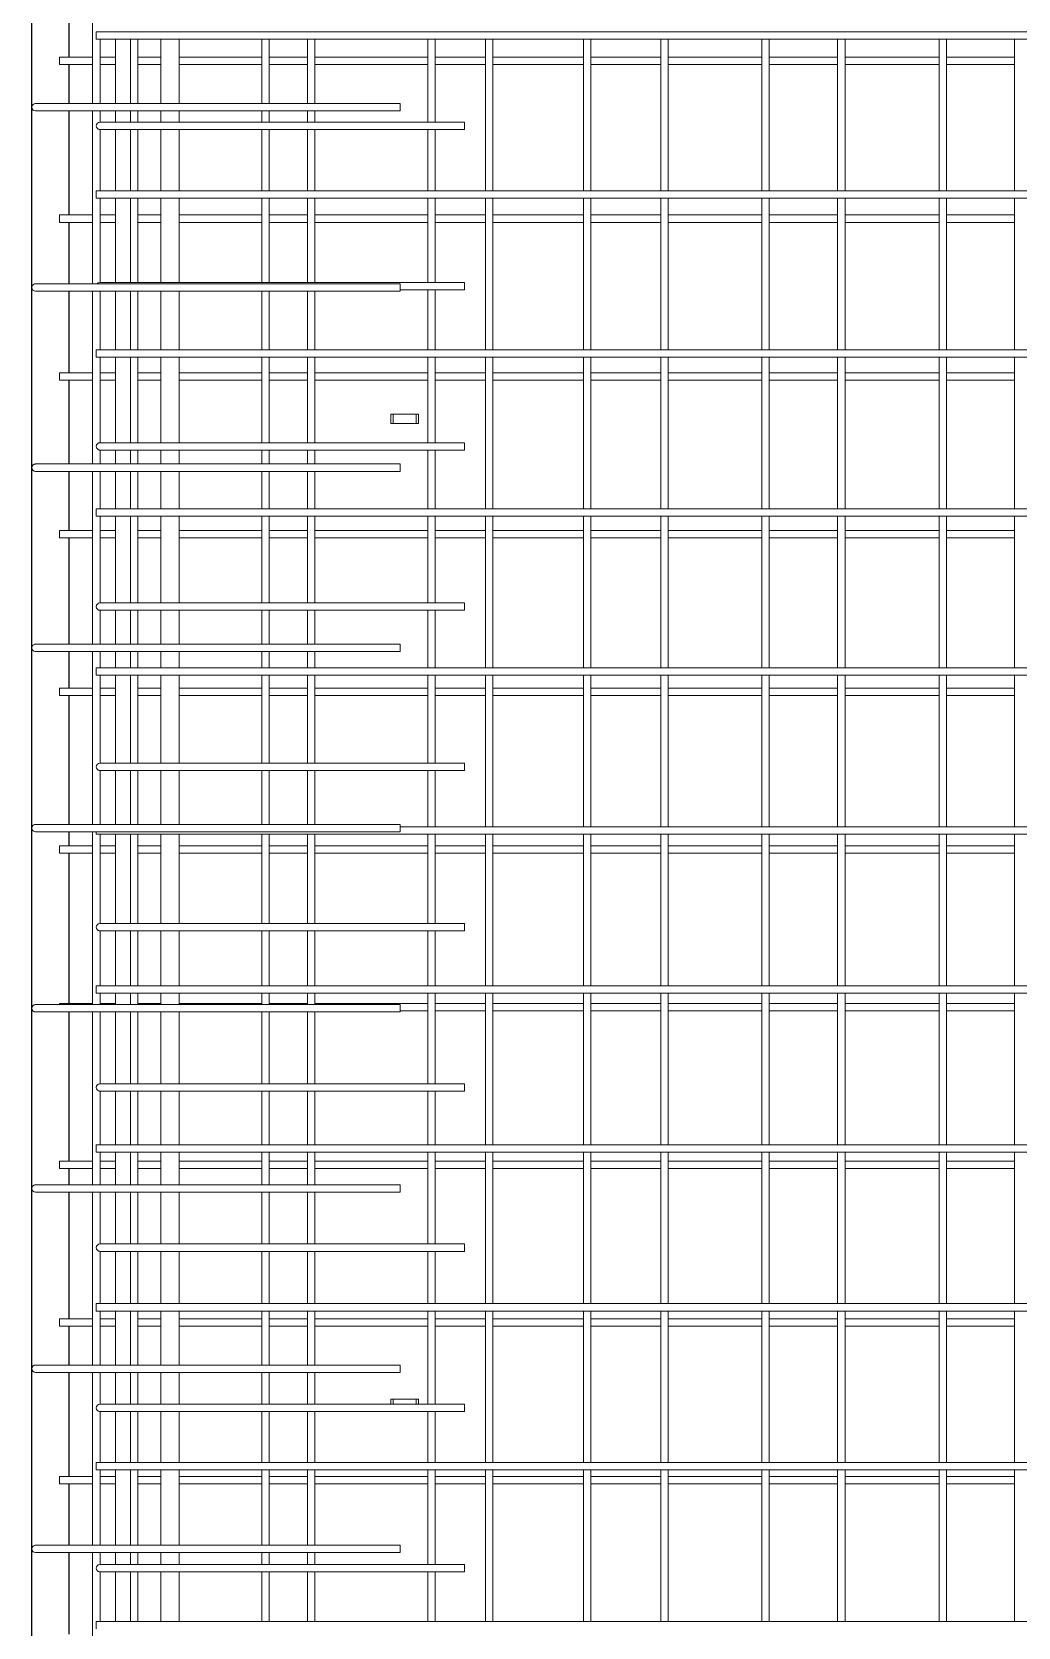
# Model space of a CAD drawing. Header units: millimetres. Extents: x 12983 to 23528, y -2876 to 5855.
# Drawn here: x 16135 to 17206, y 382 to 2115 of the extents above; entities that cross this region are included whole.
import ezdxf

# ---------------------------------------------------------------- set-up
doc = ezdxf.new("R2010")
doc.units = ezdxf.units.MM
for name, color, linetype, lineweight in [('A-GENM', 13, 'Continuous', 18), ('A-WALL', 113, 'Continuous', 25), ('S-RBAR', 171, 'Continuous', 18)]:
    doc.layers.add(name, color=color, linetype=linetype, lineweight=lineweight)

# ---------------------------------------------------------------- blocks, each defined once
blk = doc.blocks.new('RR spread anchor face based - RR-SA-2_5-200-V2-Elevation Front 1')
at = {"layer": 'A-GENM'}
for p, q in [((16524.6, 630), (16527.1, 630)), ((16524.6, 624.4), (16524.6, 630)), ((16527.1, 630), (16552.1, 630)), ((16527.1, 630), (16527.1, 624.4)), ((16552.1, 630), (16554.6, 630)), ((16552.1, 630), (16552.1, 624.4)), ((16554.6, 630), (16554.6, 624.4))]:
    blk.add_line(p, q, dxfattribs=at)
blk = doc.blocks.new('RR spread anchor face based - RR-SA-2_5-200-V3-Elevation Front 1')
at = {"layer": 'A-GENM'}
for p, q in [((16524.6, 1700), (16527.1, 1700)), ((16524.6, 1690), (16524.6, 1700)), ((16527.1, 1700), (16552.1, 1700)), ((16527.1, 1700), (16527.1, 1690)), ((16552.1, 1700), (16554.6, 1700)), ((16552.1, 1700), (16552.1, 1690)), ((16554.6, 1700), (16554.6, 1690)), ((16527.1, 1690), (16524.6, 1690)), ((16552.1, 1690), (16527.1, 1690)), ((16554.6, 1690), (16552.1, 1690))]:
    blk.add_line(p, q, dxfattribs=at)

msp = doc.modelspace()

# ---------------------------------------------------------------- linework, layer by layer
at = {"layer": 'A-WALL'}
for p, q in [((16134.63777, -1395), (16134.63777, 3060)), ((16174.63777, 2225.4), (16174.63777, 2088.13224)), ((16174.63777, 2079.89655), (16174.63777, 2037.6)), ((16174.63777, 2029.6), (16174.63777, 1916.55172)), ((16174.63777, 1908.55172), (16174.63777, 1841.8)), ((16174.63777, 1833.8), (16174.63777, 1745.2069)), ((16174.63777, 1737.2069), (16174.63777, 1646)), ((16174.63777, 1638), (16174.63777, 1573.86207)), ((16174.63777, 1565.86207), (16174.63777, 1450.2)), ((16174.63777, 1442.2), (16174.63777, 1402.51724)), ((16174.63777, 1394.51724), (16174.63777, 1254.4)), ((16174.63777, 1246.4), (16174.63777, 1231.17241)), ((16174.63777, 1223.17241), (16174.63777, 1059.82759)), ((16174.63777, 1050.6), (16174.63777, 888.48276)), ((16174.63777, 880.48276), (16174.63777, 862.8)), ((16174.63777, 854.8), (16174.63777, 717.13793)), ((16174.63777, 709.13793), (16174.63777, 667)), ((16174.63777, 659), (16174.63777, 545.7931)), ((16174.63777, 537.7931), (16174.63777, 471.2)), ((16174.63777, 463.2), (16174.63777, 374.44828))]:
    msp.add_line(p, q, dxfattribs=at)
at = {"layer": 'S-RBAR'}
for p, q in [((16200.63777, 2037.6), (16200.63777, 2225.4)), ((16204.63777, 2115.48276), (18220.0695, 2115.48276)), ((16204.63777, 2107.48276), (16204.63777, 2115.48276)), ((16204.63777, 2107.48276), (18220.0695, 2107.48276)), ((16208.63777, 2037.6), (16208.63777, 2107.48276)), ((16225.64196, 2037.6), (16225.64196, 2107.48276)), ((16241.64196, 2037.6), (16241.64196, 2107.48276)), ((16241.88957, 2037.6), (16241.88957, 2107.48276)), ((16249.88957, 2037.6), (16249.88957, 2107.48276)), ((16274.63572, 2037.6), (16274.63572, 2107.48276)), ((16294.63572, 2037.6), (16294.63572, 2107.48276)), ((16384.60595, 2037.6), (16384.60595, 2107.48276)), ((16392.60595, 2037.6), (16392.60595, 2107.48276)), ((16433.94501, 2037.6), (16433.94501, 2107.48276)), ((16441.94501, 2037.6), (16441.94501, 2107.48276)), ((16564.82414, 2017.38652), (16564.82414, 2107.48276)), ((16572.82414, 2017.38652), (16572.82414, 2107.48276)), ((16627.56295, 1942.75862), (16627.56295, 2107.48276)), ((16635.56295, 1942.75862), (16635.56295, 2107.48276)), ((16733.79232, 1942.75862), (16733.79232, 2107.48276)), ((16741.79232, 1942.75862), (16741.79232, 2107.48276)), ((16818.05589, 1942.75862), (16818.05589, 2107.48276)), ((16826.05589, 1942.75862), (16826.05589, 2107.48276)), ((16927.76051, 1942.75862), (16927.76051, 2107.48276)), ((16935.76051, 1942.75862), (16935.76051, 2107.48276)), ((17010.11133, 1942.75862), (17010.11133, 2107.48276)), ((17018.11133, 1942.75862), (17018.11133, 2107.48276)), ((17120.47869, 1942.75862), (17120.47869, 2107.48276)), ((17128.47869, 1942.75862), (17128.47869, 2107.48276)), ((17202.16677, 1942.75862), (17202.16677, 2107.48276)), ((16164.63777, 2087.89655), (16200.63777, 2087.89655)), ((16164.63777, 2079.89655), (16164.63777, 2087.89655)), ((16164.63777, 2079.89655), (16200.63777, 2079.89655)), ((16208.63777, 2087.89655), (16225.64196, 2087.89655)), ((16208.63777, 2079.89655), (16225.64196, 2079.89655)), ((16249.88957, 2087.89655), (16274.63572, 2087.89655)), ((16249.88957, 2079.89655), (16274.63572, 2079.89655)), ((16294.63572, 2087.89655), (16384.60595, 2087.89655)), ((16294.63572, 2079.89655), (16384.60595, 2079.89655)), ((16392.60595, 2087.89655), (16433.94501, 2087.89655)), ((16392.60595, 2079.89655), (16433.94501, 2079.89655)), ((16441.94501, 2087.89655), (16564.82414, 2087.89655)), ((16441.94501, 2079.89655), (16564.82414, 2079.89655)), ((16572.82414, 2087.89655), (16627.56295, 2087.89655)), ((16572.82414, 2079.89655), (16627.56295, 2079.89655)), ((16635.56295, 2087.89655), (16733.79232, 2087.89655)), ((16635.56295, 2079.89655), (16733.79232, 2079.89655)), ((16741.79232, 2087.89655), (16818.05589, 2087.89655)), ((16741.79232, 2079.89655), (16818.05589, 2079.89655)), ((16826.05589, 2087.89655), (16927.76051, 2087.89655)), ((16826.05589, 2079.89655), (16927.76051, 2079.89655)), ((16935.76051, 2087.89655), (17010.11133, 2087.89655)), ((16935.76051, 2079.89655), (17010.11133, 2079.89655)), ((17018.11133, 2087.89655), (17120.47869, 2087.89655)), ((17018.11133, 2079.89655), (17120.47869, 2079.89655)), ((17128.47869, 2087.89655), (17202.16677, 2087.89655)), ((17128.47869, 2079.89655), (17202.16677, 2079.89655)), ((16138.63572, 2037.6), (16158.63572, 2037.6)), ((16138.63572, 2029.6), (16158.63572, 2029.6)), ((16534.63572, 2037.6), (16158.63572, 2037.6)), ((16534.63572, 2029.6), (16158.63572, 2029.6)), ((16200.63777, 1841.8), (16200.63777, 2029.6)), ((16208.63777, 2017.38652), (16208.63777, 2029.6)), ((16225.64196, 2017.38652), (16225.64196, 2029.6)), ((16241.64196, 2017.38652), (16241.64196, 2029.6)), ((16241.88957, 2017.38652), (16241.88957, 2029.6)), ((16249.88957, 2017.38652), (16249.88957, 2029.6)), ((16274.63572, 2017.38652), (16274.63572, 2029.6)), ((16294.63572, 2017.38652), (16294.63572, 2029.6)), ((16384.60595, 2017.38652), (16384.60595, 2029.6)), ((16392.60595, 2017.38652), (16392.60595, 2029.6)), ((16433.94501, 2017.38652), (16433.94501, 2029.6)), ((16441.94501, 2017.38652), (16441.94501, 2029.6)), ((16534.63572, 2037.6), (16534.63572, 2029.6)), ((16244.63777, 2017.38652), (16208.63777, 2017.38652)), ((16244.63777, 2017.38652), (16604.63777, 2017.38652)), ((16604.63777, 2009.38652), (16604.63777, 2017.38652)), ((16208.63777, 1942.75862), (16208.63777, 2009.38652)), ((16244.63777, 2009.38652), (16208.63777, 2009.38652)), ((16225.64196, 1942.75862), (16225.64196, 2009.38652)), ((16241.64196, 1942.75862), (16241.64196, 2009.38652)), ((16241.88957, 1942.75862), (16241.88957, 2009.38652)), ((16244.63777, 2009.38652), (16604.63777, 2009.38652)), ((16249.88957, 1942.75862), (16249.88957, 2009.38652)), ((16274.63572, 1942.75862), (16274.63572, 2009.38652)), ((16294.63572, 1942.75862), (16294.63572, 2009.38652)), ((16384.60595, 1942.75862), (16384.60595, 2009.38652)), ((16392.60595, 1942.75862), (16392.60595, 2009.38652)), ((16433.94501, 1942.75862), (16433.94501, 2009.38652)), ((16441.94501, 1942.75862), (16441.94501, 2009.38652)), ((16564.82414, 1942.75862), (16564.82414, 2009.38652)), ((16572.82414, 1942.75862), (16572.82414, 2009.38652)), ((16204.63777, 1942.75862), (18220.0695, 1942.75862)), ((16204.63777, 1934.75862), (16204.63777, 1942.75862)), ((16204.63777, 1934.75862), (18220.0695, 1934.75862)), ((16208.63777, 1843.26091), (16208.63777, 1934.75862)), ((16225.64196, 1843.26091), (16225.64196, 1934.75862)), ((16241.64196, 1843.26091), (16241.64196, 1934.75862)), ((16241.88957, 1843.26091), (16241.88957, 1934.75862)), ((16249.88957, 1843.26091), (16249.88957, 1934.75862)), ((16274.63572, 1843.26091), (16274.63572, 1934.75862)), ((16294.63572, 1843.26091), (16294.63572, 1934.75862)), ((16384.60595, 1843.26091), (16384.60595, 1934.75862)), ((16392.60595, 1843.26091), (16392.60595, 1934.75862)), ((16433.94501, 1843.26091), (16433.94501, 1934.75862)), ((16441.94501, 1843.26091), (16441.94501, 1934.75862)), ((16564.82414, 1843.26091), (16564.82414, 1934.75862)), ((16572.82414, 1843.26091), (16572.82414, 1934.75862)), ((16627.56295, 1770.03448), (16627.56295, 1934.75862)), ((16635.56295, 1770.03448), (16635.56295, 1934.75862)), ((16733.79232, 1770.03448), (16733.79232, 1934.75862)), ((16741.79232, 1770.03448), (16741.79232, 1934.75862)), ((16818.05589, 1770.03448), (16818.05589, 1934.75862)), ((16826.05589, 1770.03448), (16826.05589, 1934.75862)), ((16927.76051, 1770.03448), (16927.76051, 1934.75862)), ((16935.76051, 1770.03448), (16935.76051, 1934.75862)), ((17010.11133, 1770.03448), (17010.11133, 1934.75862)), ((17018.11133, 1770.03448), (17018.11133, 1934.75862)), ((17120.47869, 1770.03448), (17120.47869, 1934.75862)), ((17128.47869, 1770.03448), (17128.47869, 1934.75862)), ((17202.16677, 1770.03448), (17202.16677, 1934.75862)), ((16164.63777, 1916.55172), (16200.63777, 1916.55172)), ((16164.63777, 1908.55172), (16164.63777, 1916.55172)), ((16164.63777, 1908.55172), (16200.63777, 1908.55172)), ((16208.63777, 1916.55172), (16225.64196, 1916.55172)), ((16208.63777, 1908.55172), (16225.64196, 1908.55172)), ((16249.88957, 1916.55172), (16274.63572, 1916.55172)), ((16249.88957, 1908.55172), (16274.63572, 1908.55172)), ((16294.63572, 1916.55172), (16384.60595, 1916.55172)), ((16294.63572, 1908.55172), (16384.60595, 1908.55172)), ((16392.60595, 1916.55172), (16433.94501, 1916.55172)), ((16392.60595, 1908.55172), (16433.94501, 1908.55172)), ((16441.94501, 1916.55172), (16564.82414, 1916.55172)), ((16441.94501, 1908.55172), (16564.82414, 1908.55172)), ((16572.82414, 1916.55172), (16627.56295, 1916.55172)), ((16572.82414, 1908.55172), (16627.56295, 1908.55172)), ((16635.56295, 1916.55172), (16733.79232, 1916.55172)), ((16635.56295, 1908.55172), (16733.79232, 1908.55172)), ((16741.79232, 1916.55172), (16818.05589, 1916.55172)), ((16741.79232, 1908.55172), (16818.05589, 1908.55172)), ((16826.05589, 1916.55172), (16927.76051, 1916.55172)), ((16826.05589, 1908.55172), (16927.76051, 1908.55172)), ((16935.76051, 1916.55172), (17010.11133, 1916.55172)), ((16935.76051, 1908.55172), (17010.11133, 1908.55172)), ((17018.11133, 1916.55172), (17120.47869, 1916.55172)), ((17018.11133, 1908.55172), (17120.47869, 1908.55172)), ((17128.47869, 1916.55172), (17202.16677, 1916.55172)), ((17128.47869, 1908.55172), (17202.16677, 1908.55172)), ((16138.63572, 1841.8), (16158.63572, 1841.8)), ((16534.63572, 1841.8), (16158.63572, 1841.8)), ((16244.63777, 1843.26091), (16208.63777, 1843.26091)), ((16244.63777, 1843.26091), (16604.63777, 1843.26091)), ((16534.63572, 1841.8), (16534.63572, 1833.8)), ((16604.63777, 1835.26091), (16604.63777, 1843.26091)), ((16138.63572, 1833.8), (16158.63572, 1833.8)), ((16534.63572, 1833.8), (16158.63572, 1833.8)), ((16200.63777, 1646), (16200.63777, 1833.8)), ((16208.63777, 1770.03448), (16208.63777, 1833.8)), ((16225.64196, 1770.03448), (16225.64196, 1833.8)), ((16241.64196, 1770.03448), (16241.64196, 1833.8)), ((16241.88957, 1770.03448), (16241.88957, 1833.8)), ((16249.88957, 1770.03448), (16249.88957, 1833.8)), ((16274.63572, 1770.03448), (16274.63572, 1833.8)), ((16294.63572, 1770.03448), (16294.63572, 1833.8)), ((16384.60595, 1770.03448), (16384.60595, 1833.8)), ((16392.60595, 1770.03448), (16392.60595, 1833.8)), ((16433.94501, 1770.03448), (16433.94501, 1833.8)), ((16441.94501, 1770.03448), (16441.94501, 1833.8)), ((16534.63572, 1835.26091), (16604.63777, 1835.26091)), ((16564.82414, 1770.03448), (16564.82414, 1835.26091)), ((16572.82414, 1770.03448), (16572.82414, 1835.26091)), ((16204.63777, 1770.03448), (18220.0695, 1770.03448)), ((16204.63777, 1762.03448), (16204.63777, 1770.03448)), ((16204.63777, 1762.03448), (18220.0695, 1762.03448)), ((16208.63777, 1669.13531), (16208.63777, 1762.03448)), ((16225.64196, 1669.13531), (16225.64196, 1762.03448)), ((16241.64196, 1669.13531), (16241.64196, 1762.03448)), ((16241.88957, 1669.13531), (16241.88957, 1762.03448)), ((16249.88957, 1669.13531), (16249.88957, 1762.03448)), ((16274.63572, 1669.13531), (16274.63572, 1762.03448)), ((16294.63572, 1669.13531), (16294.63572, 1762.03448)), ((16384.60595, 1669.13531), (16384.60595, 1762.03448)), ((16392.60595, 1669.13531), (16392.60595, 1762.03448)), ((16433.94501, 1669.13531), (16433.94501, 1762.03448)), ((16441.94501, 1669.13531), (16441.94501, 1762.03448)), ((16564.82414, 1669.13531), (16564.82414, 1762.03448)), ((16572.82414, 1669.13531), (16572.82414, 1762.03448)), ((16627.56295, 1597.31034), (16627.56295, 1762.03448)), ((16635.56295, 1597.31034), (16635.56295, 1762.03448)), ((16733.79232, 1597.31034), (16733.79232, 1762.03448)), ((16741.79232, 1597.31034), (16741.79232, 1762.03448)), ((16818.05589, 1597.31034), (16818.05589, 1762.03448)), ((16826.05589, 1597.31034), (16826.05589, 1762.03448)), ((16927.76051, 1597.31034), (16927.76051, 1762.03448)), ((16935.76051, 1597.31034), (16935.76051, 1762.03448)), ((17010.11133, 1597.31034), (17010.11133, 1762.03448)), ((17018.11133, 1597.31034), (17018.11133, 1762.03448)), ((17120.47869, 1597.31034), (17120.47869, 1762.03448)), ((17128.47869, 1597.31034), (17128.47869, 1762.03448)), ((17202.16677, 1597.31034), (17202.16677, 1762.03448)), ((16164.63777, 1745.2069), (16200.63777, 1745.2069)), ((16164.63777, 1737.2069), (16164.63777, 1745.2069)), ((16164.63777, 1737.2069), (16200.63777, 1737.2069)), ((16208.63777, 1745.2069), (16225.64196, 1745.2069)), ((16208.63777, 1737.2069), (16225.64196, 1737.2069)), ((16249.88957, 1745.2069), (16274.63572, 1745.2069)), ((16249.88957, 1737.2069), (16274.63572, 1737.2069)), ((16294.63572, 1745.2069), (16384.60595, 1745.2069)), ((16294.63572, 1737.2069), (16384.60595, 1737.2069)), ((16392.60595, 1745.2069), (16433.94501, 1745.2069)), ((16392.60595, 1737.2069), (16433.94501, 1737.2069)), ((16441.94501, 1745.2069), (16564.82414, 1745.2069)), ((16441.94501, 1737.2069), (16564.82414, 1737.2069)), ((16572.82414, 1745.2069), (16627.56295, 1745.2069)), ((16572.82414, 1737.2069), (16627.56295, 1737.2069)), ((16635.56295, 1745.2069), (16733.79232, 1745.2069)), ((16635.56295, 1737.2069), (16733.79232, 1737.2069)), ((16741.79232, 1745.2069), (16818.05589, 1745.2069)), ((16741.79232, 1737.2069), (16818.05589, 1737.2069)), ((16826.05589, 1745.2069), (16927.76051, 1745.2069)), ((16826.05589, 1737.2069), (16927.76051, 1737.2069)), ((16935.76051, 1745.2069), (17010.11133, 1745.2069)), ((16935.76051, 1737.2069), (17010.11133, 1737.2069)), ((17018.11133, 1745.2069), (17120.47869, 1745.2069)), ((17018.11133, 1737.2069), (17120.47869, 1737.2069)), ((17128.47869, 1745.2069), (17202.16677, 1745.2069)), ((17128.47869, 1737.2069), (17202.16677, 1737.2069)), ((16244.63777, 1669.13531), (16208.63777, 1669.13531)), ((16244.63777, 1669.13531), (16604.63777, 1669.13531)), ((16604.63777, 1661.13531), (16604.63777, 1669.13531)), ((16208.63777, 1646), (16208.63777, 1661.13531)), ((16244.63777, 1661.13531), (16208.63777, 1661.13531)), ((16225.64196, 1646), (16225.64196, 1661.13531)), ((16241.64196, 1646), (16241.64196, 1661.13531)), ((16241.88957, 1646), (16241.88957, 1661.13531)), ((16244.63777, 1661.13531), (16604.63777, 1661.13531)), ((16249.88957, 1646), (16249.88957, 1661.13531)), ((16274.63572, 1646), (16274.63572, 1661.13531)), ((16294.63572, 1646), (16294.63572, 1661.13531)), ((16384.60595, 1646), (16384.60595, 1661.13531)), ((16392.60595, 1646), (16392.60595, 1661.13531)), ((16433.94501, 1646), (16433.94501, 1661.13531)), ((16441.94501, 1646), (16441.94501, 1661.13531)), ((16564.82414, 1597.31034), (16564.82414, 1661.13531)), ((16572.82414, 1597.31034), (16572.82414, 1661.13531)), ((16138.63572, 1646), (16158.63572, 1646)), ((16138.63572, 1638), (16158.63572, 1638)), ((16534.63572, 1646), (16158.63572, 1646)), ((16534.63572, 1638), (16158.63572, 1638)), ((16200.63777, 1450.2), (16200.63777, 1638)), ((16208.63777, 1597.31034), (16208.63777, 1638)), ((16225.64196, 1597.31034), (16225.64196, 1638)), ((16241.64196, 1597.31034), (16241.64196, 1638)), ((16241.88957, 1597.31034), (16241.88957, 1638)), ((16249.88957, 1597.31034), (16249.88957, 1638)), ((16274.63572, 1597.31034), (16274.63572, 1638)), ((16294.63572, 1597.31034), (16294.63572, 1638)), ((16384.60595, 1597.31034), (16384.60595, 1638)), ((16392.60595, 1597.31034), (16392.60595, 1638)), ((16433.94501, 1597.31034), (16433.94501, 1638)), ((16441.94501, 1597.31034), (16441.94501, 1638)), ((16534.63572, 1646), (16534.63572, 1638)), ((16204.63777, 1597.31034), (18220.0695, 1597.31034)), ((16204.63777, 1589.31034), (16204.63777, 1597.31034)), ((16204.63777, 1589.31034), (18220.0695, 1589.31034)), ((16208.63777, 1495.0097), (16208.63777, 1589.31034)), ((16225.64196, 1495.0097), (16225.64196, 1589.31034)), ((16241.64196, 1495.0097), (16241.64196, 1589.31034)), ((16241.88957, 1495.0097), (16241.88957, 1589.31034)), ((16249.88957, 1495.0097), (16249.88957, 1589.31034)), ((16274.63572, 1495.0097), (16274.63572, 1589.31034)), ((16294.63572, 1495.0097), (16294.63572, 1589.31034)), ((16384.60595, 1495.0097), (16384.60595, 1589.31034)), ((16392.60595, 1495.0097), (16392.60595, 1589.31034)), ((16433.94501, 1495.0097), (16433.94501, 1589.31034)), ((16441.94501, 1495.0097), (16441.94501, 1589.31034)), ((16564.82414, 1495.0097), (16564.82414, 1589.31034)), ((16572.82414, 1495.0097), (16572.82414, 1589.31034)), ((16627.56295, 1424.58621), (16627.56295, 1589.31034)), ((16635.56295, 1424.58621), (16635.56295, 1589.31034)), ((16733.79232, 1424.58621), (16733.79232, 1589.31034)), ((16741.79232, 1424.58621), (16741.79232, 1589.31034)), ((16818.05589, 1424.58621), (16818.05589, 1589.31034)), ((16826.05589, 1424.58621), (16826.05589, 1589.31034)), ((16927.76051, 1424.58621), (16927.76051, 1589.31034)), ((16935.76051, 1424.58621), (16935.76051, 1589.31034)), ((17010.11133, 1424.58621), (17010.11133, 1589.31034)), ((17018.11133, 1424.58621), (17018.11133, 1589.31034)), ((17120.47869, 1424.58621), (17120.47869, 1589.31034)), ((17128.47869, 1424.58621), (17128.47869, 1589.31034)), ((17202.16677, 1424.58621), (17202.16677, 1589.31034)), ((16164.63777, 1573.86207), (16200.63777, 1573.86207)), ((16164.63777, 1565.86207), (16164.63777, 1573.86207)), ((16164.63777, 1565.86207), (16200.63777, 1565.86207)), ((16208.63777, 1573.86207), (16225.64196, 1573.86207)), ((16208.63777, 1565.86207), (16225.64196, 1565.86207)), ((16249.88957, 1573.86207), (16274.63572, 1573.86207)), ((16249.88957, 1565.86207), (16274.63572, 1565.86207)), ((16294.63572, 1573.86207), (16384.60595, 1573.86207)), ((16294.63572, 1565.86207), (16384.60595, 1565.86207)), ((16392.60595, 1573.86207), (16433.94501, 1573.86207)), ((16392.60595, 1565.86207), (16433.94501, 1565.86207)), ((16441.94501, 1573.86207), (16564.82414, 1573.86207)), ((16441.94501, 1565.86207), (16564.82414, 1565.86207)), ((16572.82414, 1573.86207), (16627.56295, 1573.86207)), ((16572.82414, 1565.86207), (16627.56295, 1565.86207)), ((16635.56295, 1573.86207), (16733.79232, 1573.86207)), ((16635.56295, 1565.86207), (16733.79232, 1565.86207)), ((16741.79232, 1573.86207), (16818.05589, 1573.86207)), ((16741.79232, 1565.86207), (16818.05589, 1565.86207)), ((16826.05589, 1573.86207), (16927.76051, 1573.86207)), ((16826.05589, 1565.86207), (16927.76051, 1565.86207)), ((16935.76051, 1573.86207), (17010.11133, 1573.86207)), ((16935.76051, 1565.86207), (17010.11133, 1565.86207)), ((17018.11133, 1573.86207), (17120.47869, 1573.86207)), ((17018.11133, 1565.86207), (17120.47869, 1565.86207)), ((17128.47869, 1573.86207), (17202.16677, 1573.86207)), ((17128.47869, 1565.86207), (17202.16677, 1565.86207)), ((16244.63777, 1495.0097), (16208.63777, 1495.0097)), ((16244.63777, 1495.0097), (16604.63777, 1495.0097)), ((16604.63777, 1487.0097), (16604.63777, 1495.0097)), ((16208.63777, 1450.2), (16208.63777, 1487.0097)), ((16244.63777, 1487.0097), (16208.63777, 1487.0097)), ((16225.64196, 1450.2), (16225.64196, 1487.0097)), ((16241.64196, 1450.2), (16241.64196, 1487.0097)), ((16241.88957, 1450.2), (16241.88957, 1487.0097)), ((16244.63777, 1487.0097), (16604.63777, 1487.0097)), ((16249.88957, 1450.2), (16249.88957, 1487.0097)), ((16274.63572, 1450.2), (16274.63572, 1487.0097)), ((16294.63572, 1450.2), (16294.63572, 1487.0097)), ((16384.60595, 1450.2), (16384.60595, 1487.0097)), ((16392.60595, 1450.2), (16392.60595, 1487.0097)), ((16433.94501, 1450.2), (16433.94501, 1487.0097)), ((16441.94501, 1450.2), (16441.94501, 1487.0097)), ((16564.82414, 1424.58621), (16564.82414, 1487.0097)), ((16572.82414, 1424.58621), (16572.82414, 1487.0097)), ((16138.63572, 1450.2), (16158.63572, 1450.2)), ((16138.63572, 1442.2), (16158.63572, 1442.2)), ((16534.63572, 1450.2), (16158.63572, 1450.2)), ((16534.63572, 1442.2), (16158.63572, 1442.2)), ((16200.63777, 1254.4), (16200.63777, 1442.2)), ((16208.63777, 1424.58621), (16208.63777, 1442.2)), ((16225.64196, 1424.58621), (16225.64196, 1442.2)), ((16241.64196, 1424.58621), (16241.64196, 1442.2)), ((16241.88957, 1424.58621), (16241.88957, 1442.2)), ((16249.88957, 1424.58621), (16249.88957, 1442.2)), ((16274.63572, 1424.58621), (16274.63572, 1442.2)), ((16294.63572, 1424.58621), (16294.63572, 1442.2)), ((16384.60595, 1424.58621), (16384.60595, 1442.2)), ((16392.60595, 1424.58621), (16392.60595, 1442.2)), ((16433.94501, 1424.58621), (16433.94501, 1442.2)), ((16441.94501, 1424.58621), (16441.94501, 1442.2)), ((16534.63572, 1450.2), (16534.63572, 1442.2)), ((16204.63777, 1424.58621), (18220.0695, 1424.58621)), ((16204.63777, 1416.58621), (16204.63777, 1424.58621)), ((16204.63777, 1416.58621), (18220.0695, 1416.58621)), ((16208.63777, 1320.88409), (16208.63777, 1416.58621)), ((16225.64196, 1320.88409), (16225.64196, 1416.58621)), ((16241.64196, 1320.88409), (16241.64196, 1416.58621)), ((16241.88957, 1320.88409), (16241.88957, 1416.58621)), ((16249.88957, 1320.88409), (16249.88957, 1416.58621)), ((16274.63572, 1320.88409), (16274.63572, 1416.58621)), ((16294.63572, 1320.88409), (16294.63572, 1416.58621)), ((16384.60595, 1320.88409), (16384.60595, 1416.58621)), ((16392.60595, 1320.88409), (16392.60595, 1416.58621)), ((16433.94501, 1320.88409), (16433.94501, 1416.58621)), ((16441.94501, 1320.88409), (16441.94501, 1416.58621)), ((16564.82414, 1320.88409), (16564.82414, 1416.58621)), ((16572.82414, 1320.88409), (16572.82414, 1416.58621)), ((16627.56295, 1251.86207), (16627.56295, 1416.58621)), ((16635.56295, 1251.86207), (16635.56295, 1416.58621)), ((16733.79232, 1251.86207), (16733.79232, 1416.58621)), ((16741.79232, 1251.86207), (16741.79232, 1416.58621)), ((16818.05589, 1251.86207), (16818.05589, 1416.58621)), ((16826.05589, 1251.86207), (16826.05589, 1416.58621)), ((16927.76051, 1251.86207), (16927.76051, 1416.58621)), ((16935.76051, 1251.86207), (16935.76051, 1416.58621)), ((17010.11133, 1251.86207), (17010.11133, 1416.58621)), ((17018.11133, 1251.86207), (17018.11133, 1416.58621)), ((17120.47869, 1251.86207), (17120.47869, 1416.58621)), ((17128.47869, 1251.86207), (17128.47869, 1416.58621)), ((17202.16677, 1251.86207), (17202.16677, 1416.58621)), ((16164.63777, 1402.51724), (16200.63777, 1402.51724)), ((16164.63777, 1394.51724), (16164.63777, 1402.51724)), ((16164.63777, 1394.51724), (16200.63777, 1394.51724)), ((16208.63777, 1402.51724), (16225.64196, 1402.51724)), ((16208.63777, 1394.51724), (16225.64196, 1394.51724)), ((16249.88957, 1402.51724), (16274.63572, 1402.51724)), ((16249.88957, 1394.51724), (16274.63572, 1394.51724)), ((16294.63572, 1402.51724), (16384.60595, 1402.51724)), ((16294.63572, 1394.51724), (16384.60595, 1394.51724)), ((16392.60595, 1402.51724), (16433.94501, 1402.51724)), ((16392.60595, 1394.51724), (16433.94501, 1394.51724)), ((16441.94501, 1402.51724), (16564.82414, 1402.51724)), ((16441.94501, 1394.51724), (16564.82414, 1394.51724)), ((16572.82414, 1402.51724), (16627.56295, 1402.51724)), ((16572.82414, 1394.51724), (16627.56295, 1394.51724)), ((16635.56295, 1402.51724), (16733.79232, 1402.51724)), ((16635.56295, 1394.51724), (16733.79232, 1394.51724)), ((16741.79232, 1402.51724), (16818.05589, 1402.51724)), ((16741.79232, 1394.51724), (16818.05589, 1394.51724)), ((16826.05589, 1402.51724), (16927.76051, 1402.51724)), ((16826.05589, 1394.51724), (16927.76051, 1394.51724)), ((16935.76051, 1402.51724), (17010.11133, 1402.51724)), ((16935.76051, 1394.51724), (17010.11133, 1394.51724)), ((17018.11133, 1402.51724), (17120.47869, 1402.51724)), ((17018.11133, 1394.51724), (17120.47869, 1394.51724)), ((17128.47869, 1402.51724), (17202.16677, 1402.51724)), ((17128.47869, 1394.51724), (17202.16677, 1394.51724)), ((16244.63777, 1320.88409), (16208.63777, 1320.88409)), ((16244.63777, 1320.88409), (16604.63777, 1320.88409)), ((16604.63777, 1312.88409), (16604.63777, 1320.88409)), ((16208.63777, 1254.4), (16208.63777, 1312.88409)), ((16244.63777, 1312.88409), (16208.63777, 1312.88409)), ((16225.64196, 1254.4), (16225.64196, 1312.88409)), ((16241.64196, 1254.4), (16241.64196, 1312.88409)), ((16241.88957, 1254.4), (16241.88957, 1312.88409)), ((16244.63777, 1312.88409), (16604.63777, 1312.88409)), ((16249.88957, 1254.4), (16249.88957, 1312.88409)), ((16274.63572, 1254.4), (16274.63572, 1312.88409)), ((16294.63572, 1254.4), (16294.63572, 1312.88409)), ((16384.60595, 1254.4), (16384.60595, 1312.88409)), ((16392.60595, 1254.4), (16392.60595, 1312.88409)), ((16433.94501, 1254.4), (16433.94501, 1312.88409)), ((16441.94501, 1254.4), (16441.94501, 1312.88409)), ((16564.82414, 1251.86207), (16564.82414, 1312.88409)), ((16572.82414, 1251.86207), (16572.82414, 1312.88409)), ((16138.63572, 1254.4), (16158.63572, 1254.4)), ((16534.63572, 1254.4), (16158.63572, 1254.4)), ((16534.63572, 1254.4), (16534.63572, 1246.4)), ((16534.63572, 1251.86207), (17890.07154, 1251.86207)), ((16138.63572, 1246.4), (16158.63572, 1246.4)), ((16534.63572, 1246.4), (16158.63572, 1246.4)), ((16164.63777, 1231.17241), (16200.63777, 1231.17241)), ((16164.63777, 1223.17241), (16164.63777, 1231.17241)), ((16200.63777, 1058.6), (16200.63777, 1246.4)), ((16204.63777, 1243.86207), (16204.63777, 1246.4)), ((16204.63777, 1243.86207), (18220.0695, 1243.86207)), ((16208.63777, 1146.75849), (16208.63777, 1243.86207)), ((16208.63777, 1231.17241), (16225.64196, 1231.17241)), ((16225.64196, 1146.75849), (16225.64196, 1243.86207)), ((16241.64196, 1146.75849), (16241.64196, 1243.86207)), ((16241.88957, 1146.75849), (16241.88957, 1243.86207)), ((16249.88957, 1146.75849), (16249.88957, 1243.86207)), ((16249.88957, 1231.17241), (16274.63572, 1231.17241)), ((16274.63572, 1146.75849), (16274.63572, 1243.86207)), ((16294.63572, 1146.75849), (16294.63572, 1243.86207)), ((16294.63572, 1231.17241), (16384.60595, 1231.17241)), ((16384.60595, 1146.75849), (16384.60595, 1243.86207)), ((16392.60595, 1146.75849), (16392.60595, 1243.86207)), ((16392.60595, 1231.17241), (16433.94501, 1231.17241)), ((16433.94501, 1146.75849), (16433.94501, 1243.86207)), ((16441.94501, 1146.75849), (16441.94501, 1243.86207)), ((16441.94501, 1231.17241), (16564.82414, 1231.17241)), ((16564.82414, 1146.75849), (16564.82414, 1243.86207)), ((16572.82414, 1146.75849), (16572.82414, 1243.86207)), ((16572.82414, 1231.17241), (16627.56295, 1231.17241)), ((16627.56295, 1079.13793), (16627.56295, 1243.86207)), ((16635.56295, 1079.13793), (16635.56295, 1243.86207)), ((16635.56295, 1231.17241), (16733.79232, 1231.17241)), ((16733.79232, 1079.13793), (16733.79232, 1243.86207)), ((16741.79232, 1079.13793), (16741.79232, 1243.86207)), ((16741.79232, 1231.17241), (16818.05589, 1231.17241)), ((16818.05589, 1079.13793), (16818.05589, 1243.86207)), ((16826.05589, 1079.13793), (16826.05589, 1243.86207)), ((16826.05589, 1231.17241), (16927.76051, 1231.17241)), ((16927.76051, 1079.13793), (16927.76051, 1243.86207)), ((16935.76051, 1079.13793), (16935.76051, 1243.86207)), ((16935.76051, 1231.17241), (17010.11133, 1231.17241)), ((17010.11133, 1079.13793), (17010.11133, 1243.86207)), ((17018.11133, 1079.13793), (17018.11133, 1243.86207)), ((17018.11133, 1231.17241), (17120.47869, 1231.17241)), ((17120.47869, 1079.13793), (17120.47869, 1243.86207)), ((17128.47869, 1079.13793), (17128.47869, 1243.86207)), ((17128.47869, 1231.17241), (17202.16677, 1231.17241)), ((17202.16677, 1079.13793), (17202.16677, 1243.86207)), ((16164.63777, 1223.17241), (16200.63777, 1223.17241)), ((16208.63777, 1223.17241), (16225.64196, 1223.17241)), ((16249.88957, 1223.17241), (16274.63572, 1223.17241)), ((16294.63572, 1223.17241), (16384.60595, 1223.17241)), ((16392.60595, 1223.17241), (16433.94501, 1223.17241)), ((16441.94501, 1223.17241), (16564.82414, 1223.17241)), ((16572.82414, 1223.17241), (16627.56295, 1223.17241)), ((16635.56295, 1223.17241), (16733.79232, 1223.17241)), ((16741.79232, 1223.17241), (16818.05589, 1223.17241)), ((16826.05589, 1223.17241), (16927.76051, 1223.17241)), ((16935.76051, 1223.17241), (17010.11133, 1223.17241)), ((17018.11133, 1223.17241), (17120.47869, 1223.17241)), ((17128.47869, 1223.17241), (17202.16677, 1223.17241)), ((16244.63777, 1146.75849), (16208.63777, 1146.75849)), ((16244.63777, 1146.75849), (16604.63777, 1146.75849)), ((16604.63777, 1138.75849), (16604.63777, 1146.75849)), ((16208.63777, 1079.13793), (16208.63777, 1138.75849)), ((16244.63777, 1138.75849), (16208.63777, 1138.75849)), ((16225.64196, 1079.13793), (16225.64196, 1138.75849)), ((16241.64196, 1079.13793), (16241.64196, 1138.75849)), ((16241.88957, 1079.13793), (16241.88957, 1138.75849)), ((16244.63777, 1138.75849), (16604.63777, 1138.75849)), ((16249.88957, 1079.13793), (16249.88957, 1138.75849)), ((16274.63572, 1079.13793), (16274.63572, 1138.75849)), ((16294.63572, 1079.13793), (16294.63572, 1138.75849)), ((16384.60595, 1079.13793), (16384.60595, 1138.75849)), ((16392.60595, 1079.13793), (16392.60595, 1138.75849)), ((16433.94501, 1079.13793), (16433.94501, 1138.75849)), ((16441.94501, 1079.13793), (16441.94501, 1138.75849)), ((16564.82414, 1079.13793), (16564.82414, 1138.75849)), ((16572.82414, 1079.13793), (16572.82414, 1138.75849)), ((16204.63777, 1079.13793), (17424.5695, 1079.13793)), ((16204.63777, 1071.13793), (16204.63777, 1079.13793)), ((16138.63572, 1058.6), (16158.63572, 1058.6)), ((16534.63572, 1058.6), (16158.63572, 1058.6)), ((16164.63777, 1059.82759), (16200.63777, 1059.82759)), ((16164.63777, 1058.6), (16164.63777, 1059.82759)), ((16204.63777, 1071.13793), (17424.5695, 1071.13793)), ((16208.63777, 1058.6), (16208.63777, 1071.13793)), ((16208.63777, 1059.82759), (16225.64196, 1059.82759)), ((16225.64196, 1058.6), (16225.64196, 1071.13793)), ((16241.64196, 1058.6), (16241.64196, 1071.13793)), ((16241.88957, 1058.6), (16241.88957, 1071.13793)), ((16249.88957, 1058.6), (16249.88957, 1071.13793)), ((16249.88957, 1059.82759), (16274.63572, 1059.82759)), ((16274.63572, 1058.6), (16274.63572, 1071.13793)), ((16294.63572, 1058.6), (16294.63572, 1071.13793)), ((16294.63572, 1059.82759), (16384.60595, 1059.82759)), ((16384.60595, 1058.6), (16384.60595, 1071.13793)), ((16392.60595, 1058.6), (16392.60595, 1071.13793)), ((16392.60595, 1059.82759), (16433.94501, 1059.82759)), ((16433.94501, 1058.6), (16433.94501, 1071.13793)), ((16441.94501, 1058.6), (16441.94501, 1071.13793)), ((16441.94501, 1059.82759), (16564.82414, 1059.82759)), ((16534.63572, 1058.6), (16534.63572, 1050.6)), ((16564.82414, 972.63288), (16564.82414, 1071.13793)), ((16572.82414, 972.63288), (16572.82414, 1071.13793)), ((16572.82414, 1059.82759), (16627.56295, 1059.82759)), ((16627.56295, 906.41379), (16627.56295, 1071.13793)), ((16635.56295, 906.41379), (16635.56295, 1071.13793)), ((16635.56295, 1059.82759), (16733.79232, 1059.82759)), ((16733.79232, 906.41379), (16733.79232, 1071.13793)), ((16741.79232, 906.41379), (16741.79232, 1071.13793)), ((16741.79232, 1059.82759), (16818.05589, 1059.82759)), ((16818.05589, 906.41379), (16818.05589, 1071.13793)), ((16826.05589, 906.41379), (16826.05589, 1071.13793)), ((16826.05589, 1059.82759), (16927.76051, 1059.82759)), ((16927.76051, 906.41379), (16927.76051, 1071.13793)), ((16935.76051, 906.41379), (16935.76051, 1071.13793)), ((16935.76051, 1059.82759), (17010.11133, 1059.82759)), ((17010.11133, 906.41379), (17010.11133, 1071.13793)), ((17018.11133, 906.41379), (17018.11133, 1071.13793)), ((17018.11133, 1059.82759), (17120.47869, 1059.82759)), ((17120.47869, 906.41379), (17120.47869, 1071.13793)), ((17128.47869, 906.41379), (17128.47869, 1071.13793)), ((17128.47869, 1059.82759), (17202.16677, 1059.82759)), ((17202.16677, 906.41379), (17202.16677, 1071.13793)), ((16138.63572, 1050.6), (16158.63572, 1050.6)), ((16534.63572, 1050.6), (16158.63572, 1050.6)), ((16200.63777, 862.8), (16200.63777, 1050.6)), ((16208.63777, 972.63288), (16208.63777, 1050.6)), ((16225.64196, 972.63288), (16225.64196, 1050.6)), ((16241.64196, 972.63288), (16241.64196, 1050.6)), ((16241.88957, 972.63288), (16241.88957, 1050.6)), ((16249.88957, 972.63288), (16249.88957, 1050.6)), ((16274.63572, 972.63288), (16274.63572, 1050.6)), ((16294.63572, 972.63288), (16294.63572, 1050.6)), ((16384.60595, 972.63288), (16384.60595, 1050.6)), ((16392.60595, 972.63288), (16392.60595, 1050.6)), ((16433.94501, 972.63288), (16433.94501, 1050.6)), ((16441.94501, 972.63288), (16441.94501, 1050.6)), ((16534.63572, 1051.82759), (16564.82414, 1051.82759)), ((16572.82414, 1051.82759), (16627.56295, 1051.82759)), ((16635.56295, 1051.82759), (16733.79232, 1051.82759)), ((16741.79232, 1051.82759), (16818.05589, 1051.82759)), ((16826.05589, 1051.82759), (16927.76051, 1051.82759)), ((16935.76051, 1051.82759), (17010.11133, 1051.82759)), ((17018.11133, 1051.82759), (17120.47869, 1051.82759)), ((17128.47869, 1051.82759), (17202.16677, 1051.82759)), ((16244.63777, 972.63288), (16208.63777, 972.63288)), ((16244.63777, 972.63288), (16604.63777, 972.63288)), ((16604.63777, 964.63288), (16604.63777, 972.63288)), ((16208.63777, 906.41379), (16208.63777, 964.63288)), ((16244.63777, 964.63288), (16208.63777, 964.63288)), ((16225.64196, 906.41379), (16225.64196, 964.63288)), ((16241.64196, 906.41379), (16241.64196, 964.63288)), ((16241.88957, 906.41379), (16241.88957, 964.63288)), ((16244.63777, 964.63288), (16604.63777, 964.63288)), ((16249.88957, 906.41379), (16249.88957, 964.63288)), ((16274.63572, 906.41379), (16274.63572, 964.63288)), ((16294.63572, 906.41379), (16294.63572, 964.63288)), ((16384.60595, 906.41379), (16384.60595, 964.63288)), ((16392.60595, 906.41379), (16392.60595, 964.63288)), ((16433.94501, 906.41379), (16433.94501, 964.63288)), ((16441.94501, 906.41379), (16441.94501, 964.63288)), ((16564.82414, 906.41379), (16564.82414, 964.63288)), ((16572.82414, 906.41379), (16572.82414, 964.63288)), ((16204.63777, 906.41379), (17389.5695, 906.41379)), ((16204.63777, 898.41379), (16204.63777, 906.41379)), ((16164.63777, 888.48276), (16200.63777, 888.48276)), ((16164.63777, 880.48276), (16164.63777, 888.48276)), ((16204.63777, 898.41379), (17389.5695, 898.41379)), ((16208.63777, 862.8), (16208.63777, 898.41379)), ((16208.63777, 888.48276), (16225.64196, 888.48276)), ((16225.64196, 862.8), (16225.64196, 898.41379)), ((16241.64196, 862.8), (16241.64196, 898.41379)), ((16241.88957, 862.8), (16241.88957, 898.41379)), ((16249.88957, 862.8), (16249.88957, 898.41379)), ((16249.88957, 888.48276), (16274.63572, 888.48276)), ((16274.63572, 862.8), (16274.63572, 898.41379)), ((16294.63572, 862.8), (16294.63572, 898.41379)), ((16294.63572, 888.48276), (16384.60595, 888.48276)), ((16384.60595, 862.8), (16384.60595, 898.41379)), ((16392.60595, 862.8), (16392.60595, 898.41379)), ((16392.60595, 888.48276), (16433.94501, 888.48276)), ((16433.94501, 862.8), (16433.94501, 898.41379)), ((16441.94501, 862.8), (16441.94501, 898.41379)), ((16441.94501, 888.48276), (16564.82414, 888.48276)), ((16564.82414, 798.50728), (16564.82414, 898.41379)), ((16572.82414, 798.50728), (16572.82414, 898.41379)), ((16572.82414, 888.48276), (16627.56295, 888.48276)), ((16627.56295, 733.68966), (16627.56295, 898.41379)), ((16635.56295, 733.68966), (16635.56295, 898.41379)), ((16635.56295, 888.48276), (16733.79232, 888.48276)), ((16733.79232, 733.68966), (16733.79232, 898.41379)), ((16741.79232, 733.68966), (16741.79232, 898.41379)), ((16741.79232, 888.48276), (16818.05589, 888.48276)), ((16818.05589, 733.68966), (16818.05589, 898.41379)), ((16826.05589, 733.68966), (16826.05589, 898.41379)), ((16826.05589, 888.48276), (16927.76051, 888.48276)), ((16927.76051, 733.68966), (16927.76051, 898.41379)), ((16935.76051, 733.68966), (16935.76051, 898.41379)), ((16935.76051, 888.48276), (17010.11133, 888.48276)), ((17010.11133, 733.68966), (17010.11133, 898.41379)), ((17018.11133, 733.68966), (17018.11133, 898.41379)), ((17018.11133, 888.48276), (17120.47869, 888.48276)), ((17120.47869, 733.68966), (17120.47869, 898.41379)), ((17128.47869, 733.68966), (17128.47869, 898.41379)), ((17128.47869, 888.48276), (17202.16677, 888.48276)), ((17202.16677, 733.68966), (17202.16677, 898.41379)), ((16164.63777, 880.48276), (16200.63777, 880.48276)), ((16208.63777, 880.48276), (16225.64196, 880.48276)), ((16249.88957, 880.48276), (16274.63572, 880.48276)), ((16294.63572, 880.48276), (16384.60595, 880.48276)), ((16392.60595, 880.48276), (16433.94501, 880.48276)), ((16441.94501, 880.48276), (16564.82414, 880.48276)), ((16572.82414, 880.48276), (16627.56295, 880.48276)), ((16635.56295, 880.48276), (16733.79232, 880.48276)), ((16741.79232, 880.48276), (16818.05589, 880.48276)), ((16826.05589, 880.48276), (16927.76051, 880.48276)), ((16935.76051, 880.48276), (17010.11133, 880.48276)), ((17018.11133, 880.48276), (17120.47869, 880.48276)), ((17128.47869, 880.48276), (17202.16677, 880.48276)), ((16138.63572, 862.8), (16158.63572, 862.8)), ((16138.63572, 854.8), (16158.63572, 854.8)), ((16534.63572, 862.8), (16158.63572, 862.8)), ((16534.63572, 854.8), (16158.63572, 854.8)), ((16200.63777, 667), (16200.63777, 854.8)), ((16208.63777, 798.50728), (16208.63777, 854.8)), ((16225.64196, 798.50728), (16225.64196, 854.8)), ((16241.64196, 798.50728), (16241.64196, 854.8)), ((16241.88957, 798.50728), (16241.88957, 854.8)), ((16249.88957, 798.50728), (16249.88957, 854.8)), ((16274.63572, 798.50728), (16274.63572, 854.8)), ((16294.63572, 798.50728), (16294.63572, 854.8)), ((16384.60595, 798.50728), (16384.60595, 854.8)), ((16392.60595, 798.50728), (16392.60595, 854.8)), ((16433.94501, 798.50728), (16433.94501, 854.8)), ((16441.94501, 798.50728), (16441.94501, 854.8)), ((16534.63572, 862.8), (16534.63572, 854.8)), ((16244.63777, 798.50728), (16208.63777, 798.50728)), ((16244.63777, 798.50728), (16604.63777, 798.50728)), ((16604.63777, 790.50728), (16604.63777, 798.50728)), ((16208.63777, 733.68966), (16208.63777, 790.50728)), ((16244.63777, 790.50728), (16208.63777, 790.50728)), ((16225.64196, 733.68966), (16225.64196, 790.50728)), ((16241.64196, 733.68966), (16241.64196, 790.50728)), ((16241.88957, 733.68966), (16241.88957, 790.50728)), ((16244.63777, 790.50728), (16604.63777, 790.50728)), ((16249.88957, 733.68966), (16249.88957, 790.50728)), ((16274.63572, 733.68966), (16274.63572, 790.50728)), ((16294.63572, 733.68966), (16294.63572, 790.50728)), ((16384.60595, 733.68966), (16384.60595, 790.50728)), ((16392.60595, 733.68966), (16392.60595, 790.50728)), ((16433.94501, 733.68966), (16433.94501, 790.50728)), ((16441.94501, 733.68966), (16441.94501, 790.50728)), ((16564.82414, 733.68966), (16564.82414, 790.50728)), ((16572.82414, 733.68966), (16572.82414, 790.50728)), ((16204.63777, 733.68966), (17405.78341, 733.68966)), ((16204.63777, 725.68966), (16204.63777, 733.68966)), ((16164.63777, 717.13793), (16200.63777, 717.13793)), ((16164.63777, 709.13793), (16164.63777, 717.13793)), ((16204.63777, 725.68966), (17426.22635, 725.68966)), ((16208.63777, 667), (16208.63777, 725.68966)), ((16208.63777, 717.13793), (16225.64196, 717.13793)), ((16225.64196, 667), (16225.64196, 725.68966)), ((16241.64196, 667), (16241.64196, 725.68966)), ((16241.88957, 667), (16241.88957, 725.68966)), ((16249.88957, 667), (16249.88957, 725.68966)), ((16249.88957, 717.13793), (16274.63572, 717.13793)), ((16274.63572, 667), (16274.63572, 725.68966)), ((16294.63572, 667), (16294.63572, 725.68966)), ((16294.63572, 717.13793), (16384.60595, 717.13793)), ((16384.60595, 667), (16384.60595, 725.68966)), ((16392.60595, 667), (16392.60595, 725.68966)), ((16392.60595, 717.13793), (16433.94501, 717.13793)), ((16433.94501, 667), (16433.94501, 725.68966)), ((16441.94501, 667), (16441.94501, 725.68966)), ((16441.94501, 717.13793), (16564.82414, 717.13793)), ((16564.82414, 624.38167), (16564.82414, 725.68966)), ((16572.82414, 624.38167), (16572.82414, 725.68966)), ((16572.82414, 717.13793), (16627.56295, 717.13793)), ((16627.56295, 560.96552), (16627.56295, 725.68966)), ((16635.56295, 560.96552), (16635.56295, 725.68966)), ((16635.56295, 717.13793), (16733.79232, 717.13793)), ((16733.79232, 560.96552), (16733.79232, 725.68966)), ((16741.79232, 560.96552), (16741.79232, 725.68966)), ((16741.79232, 717.13793), (16818.05589, 717.13793)), ((16818.05589, 560.96552), (16818.05589, 725.68966)), ((16826.05589, 560.96552), (16826.05589, 725.68966)), ((16826.05589, 717.13793), (16927.76051, 717.13793)), ((16927.76051, 560.96552), (16927.76051, 725.68966)), ((16935.76051, 560.96552), (16935.76051, 725.68966)), ((16935.76051, 717.13793), (17010.11133, 717.13793)), ((17010.11133, 560.96552), (17010.11133, 725.68966)), ((17018.11133, 560.96552), (17018.11133, 725.68966)), ((17018.11133, 717.13793), (17120.47869, 717.13793)), ((17120.47869, 560.96552), (17120.47869, 725.68966)), ((17128.47869, 560.96552), (17128.47869, 725.68966)), ((17128.47869, 717.13793), (17202.16677, 717.13793)), ((17202.16677, 560.96552), (17202.16677, 725.68966)), ((16164.63777, 709.13793), (16200.63777, 709.13793)), ((16208.63777, 709.13793), (16225.64196, 709.13793)), ((16249.88957, 709.13793), (16274.63572, 709.13793)), ((16294.63572, 709.13793), (16384.60595, 709.13793)), ((16392.60595, 709.13793), (16433.94501, 709.13793)), ((16441.94501, 709.13793), (16564.82414, 709.13793)), ((16572.82414, 709.13793), (16627.56295, 709.13793)), ((16635.56295, 709.13793), (16733.79232, 709.13793)), ((16741.79232, 709.13793), (16818.05589, 709.13793)), ((16826.05589, 709.13793), (16927.76051, 709.13793)), ((16935.76051, 709.13793), (17010.11133, 709.13793)), ((17018.11133, 709.13793), (17120.47869, 709.13793)), ((17128.47869, 709.13793), (17202.16677, 709.13793)), ((16138.63572, 667), (16158.63572, 667)), ((16138.63572, 659), (16158.63572, 659)), ((16534.63572, 667), (16158.63572, 667)), ((16534.63572, 659), (16158.63572, 659)), ((16200.63777, 471.2), (16200.63777, 659)), ((16208.63777, 624.38167), (16208.63777, 659)), ((16225.64196, 624.38167), (16225.64196, 659)), ((16241.64196, 624.38167), (16241.64196, 659)), ((16241.88957, 624.38167), (16241.88957, 659)), ((16249.88957, 624.38167), (16249.88957, 659)), ((16274.63572, 624.38167), (16274.63572, 659)), ((16294.63572, 624.38167), (16294.63572, 659)), ((16384.60595, 624.38167), (16384.60595, 659)), ((16392.60595, 624.38167), (16392.60595, 659)), ((16433.94501, 624.38167), (16433.94501, 659)), ((16441.94501, 624.38167), (16441.94501, 659)), ((16534.63572, 667), (16534.63572, 659)), ((16244.63777, 624.38167), (16208.63777, 624.38167)), ((16244.63777, 624.38167), (16604.63777, 624.38167)), ((16604.63777, 616.38167), (16604.63777, 624.38167)), ((16208.63777, 560.96552), (16208.63777, 616.38167)), ((16244.63777, 616.38167), (16208.63777, 616.38167)), ((16225.64196, 560.96552), (16225.64196, 616.38167)), ((16241.64196, 560.96552), (16241.64196, 616.38167)), ((16241.88957, 560.96552), (16241.88957, 616.38167)), ((16244.63777, 616.38167), (16604.63777, 616.38167)), ((16249.88957, 560.96552), (16249.88957, 616.38167)), ((16274.63572, 560.96552), (16274.63572, 616.38167)), ((16294.63572, 560.96552), (16294.63572, 616.38167)), ((16384.60595, 560.96552), (16384.60595, 616.38167)), ((16392.60595, 560.96552), (16392.60595, 616.38167)), ((16433.94501, 560.96552), (16433.94501, 616.38167)), ((16441.94501, 560.96552), (16441.94501, 616.38167)), ((16564.82414, 560.96552), (16564.82414, 616.38167)), ((16572.82414, 560.96552), (16572.82414, 616.38167)), ((16204.63777, 560.96552), (17404.78068, 560.96552)), ((16204.63777, 552.96552), (16204.63777, 560.96552)), ((16164.63777, 545.7931), (16200.63777, 545.7931)), ((16164.63777, 537.7931), (16164.63777, 545.7931)), ((16164.63777, 537.7931), (16200.63777, 537.7931)), ((16204.63777, 552.96552), (17405.28068, 552.96552)), ((16208.63777, 471.2), (16208.63777, 552.96552)), ((16208.63777, 545.7931), (16225.64196, 545.7931)), ((16208.63777, 537.7931), (16225.64196, 537.7931)), ((16225.64196, 471.2), (16225.64196, 552.96552)), ((16241.64196, 471.2), (16241.64196, 552.96552)), ((16241.88957, 471.2), (16241.88957, 552.96552)), ((16249.88957, 471.2), (16249.88957, 552.96552)), ((16249.88957, 545.7931), (16274.63572, 545.7931)), ((16249.88957, 537.7931), (16274.63572, 537.7931)), ((16274.63572, 471.2), (16274.63572, 552.96552)), ((16294.63572, 471.2), (16294.63572, 552.96552)), ((16294.63572, 545.7931), (16384.60595, 545.7931)), ((16294.63572, 537.7931), (16384.60595, 537.7931)), ((16384.60595, 471.2), (16384.60595, 552.96552)), ((16392.60595, 471.2), (16392.60595, 552.96552)), ((16392.60595, 545.7931), (16433.94501, 545.7931)), ((16392.60595, 537.7931), (16433.94501, 537.7931)), ((16433.94501, 471.2), (16433.94501, 552.96552)), ((16441.94501, 471.2), (16441.94501, 552.96552)), ((16441.94501, 545.7931), (16564.82414, 545.7931)), ((16441.94501, 537.7931), (16564.82414, 537.7931)), ((16564.82414, 450.25606), (16564.82414, 552.96552)), ((16572.82414, 450.25606), (16572.82414, 552.96552)), ((16572.82414, 545.7931), (16627.56295, 545.7931)), ((16572.82414, 537.7931), (16627.56295, 537.7931)), ((16627.56295, 388.24138), (16627.56295, 552.96552)), ((16635.56295, 388.24138), (16635.56295, 552.96552)), ((16635.56295, 545.7931), (16733.79232, 545.7931)), ((16635.56295, 537.7931), (16733.79232, 537.7931)), ((16733.79232, 388.24138), (16733.79232, 552.96552)), ((16741.79232, 388.24138), (16741.79232, 552.96552)), ((16741.79232, 545.7931), (16818.05589, 545.7931)), ((16741.79232, 537.7931), (16818.05589, 537.7931)), ((16818.05589, 388.24138), (16818.05589, 552.96552)), ((16826.05589, 388.24138), (16826.05589, 552.96552)), ((16826.05589, 545.7931), (16927.76051, 545.7931)), ((16826.05589, 537.7931), (16927.76051, 537.7931)), ((16927.76051, 388.24138), (16927.76051, 552.96552)), ((16935.76051, 388.24138), (16935.76051, 552.96552)), ((16935.76051, 545.7931), (17010.11133, 545.7931)), ((16935.76051, 537.7931), (17010.11133, 537.7931)), ((17010.11133, 388.24138), (17010.11133, 552.96552)), ((17018.11133, 388.24138), (17018.11133, 552.96552)), ((17018.11133, 545.7931), (17120.47869, 545.7931)), ((17018.11133, 537.7931), (17120.47869, 537.7931)), ((17120.47869, 388.24138), (17120.47869, 552.96552)), ((17128.47869, 388.24138), (17128.47869, 552.96552)), ((17128.47869, 545.7931), (17202.16677, 545.7931)), ((17128.47869, 537.7931), (17202.16677, 537.7931)), ((17202.16677, 388.24138), (17202.16677, 552.96552)), ((16138.63572, 471.2), (16158.63572, 471.2)), ((16534.63572, 471.2), (16158.63572, 471.2)), ((16534.63572, 471.2), (16534.63572, 463.2)), ((16138.63572, 463.2), (16158.63572, 463.2)), ((16534.63572, 463.2), (16158.63572, 463.2)), ((16200.63777, 275.4), (16200.63777, 463.2)), ((16208.63777, 450.25606), (16208.63777, 463.2)), ((16225.64196, 450.25606), (16225.64196, 463.2)), ((16241.64196, 450.25606), (16241.64196, 463.2)), ((16241.88957, 450.25606), (16241.88957, 463.2)), ((16249.88957, 450.25606), (16249.88957, 463.2)), ((16274.63572, 450.25606), (16274.63572, 463.2)), ((16294.63572, 450.25606), (16294.63572, 463.2)), ((16384.60595, 450.25606), (16384.60595, 463.2)), ((16392.60595, 450.25606), (16392.60595, 463.2)), ((16433.94501, 450.25606), (16433.94501, 463.2)), ((16441.94501, 450.25606), (16441.94501, 463.2)), ((16244.63777, 450.25606), (16208.63777, 450.25606)), ((16208.63777, 388.24138), (16208.63777, 442.25606)), ((16244.63777, 442.25606), (16208.63777, 442.25606)), ((16225.64196, 388.24138), (16225.64196, 442.25606)), ((16241.64196, 388.24138), (16241.64196, 442.25606)), ((16241.88957, 388.24138), (16241.88957, 442.25606)), ((16244.63777, 450.25606), (16604.63777, 450.25606)), ((16244.63777, 442.25606), (16604.63777, 442.25606)), ((16249.88957, 388.24138), (16249.88957, 442.25606)), ((16274.63572, 388.24138), (16274.63572, 442.25606)), ((16294.63572, 388.24138), (16294.63572, 442.25606)), ((16384.60595, 388.24138), (16384.60595, 442.25606)), ((16392.60595, 388.24138), (16392.60595, 442.25606)), ((16433.94501, 388.24138), (16433.94501, 442.25606)), ((16441.94501, 388.24138), (16441.94501, 442.25606)), ((16564.82414, 388.24138), (16564.82414, 442.25606)), ((16572.82414, 388.24138), (16572.82414, 442.25606)), ((16604.63777, 442.25606), (16604.63777, 450.25606)), ((16204.63777, 388.24138), (17404.93944, 388.24138)), ((16204.63777, 380.24138), (16204.63777, 388.24138))]:
    msp.add_line(p, q, dxfattribs=at)
for centre, start, end in [((16138.63572, 2033.6), 90, 270), ((16138.63572, 2033.6), 120, 165), ((16138.63572, 2033.6), 195, 240), ((16138.63572, 2033.6), 90, 105), ((16208.63777, 2013.38652), 90, 270), ((16208.63777, 2013.38652), 120, 165), ((16208.63777, 2013.38652), 195, 240), ((16208.63777, 2013.38652), 255, 270), ((16138.63572, 1837.8), 90, 270), ((16138.63572, 1837.8), 120, 165), ((16138.63572, 1837.8), 90, 105), ((16208.63777, 1839.26091), 90, 135), ((16208.63777, 1839.26091), 120, 135), ((16138.63572, 1837.8), 195, 240), ((16208.63777, 1665.13531), 90, 270), ((16208.63777, 1665.13531), 120, 165), ((16208.63777, 1665.13531), 195, 240), ((16208.63777, 1665.13531), 255, 270), ((16138.63572, 1642), 90, 270), ((16138.63572, 1642), 120, 165), ((16138.63572, 1642), 195, 240), ((16138.63572, 1642), 90, 105), ((16208.63777, 1491.0097), 90, 270), ((16208.63777, 1491.0097), 120, 165), ((16208.63777, 1491.0097), 195, 240), ((16208.63777, 1491.0097), 255, 270), ((16138.63572, 1446.2), 90, 270), ((16138.63572, 1446.2), 120, 165), ((16138.63572, 1446.2), 195, 240), ((16138.63572, 1446.2), 90, 105), ((16208.63777, 1316.88409), 90, 270), ((16208.63777, 1316.88409), 120, 165), ((16208.63777, 1316.88409), 195, 240), ((16208.63777, 1316.88409), 255, 270), ((16138.63572, 1250.4), 90, 270), ((16138.63572, 1250.4), 120, 165), ((16138.63572, 1250.4), 195, 240), ((16138.63572, 1250.4), 90, 105), ((16208.63777, 1142.75849), 90, 270), ((16208.63777, 1142.75849), 120, 165), ((16208.63777, 1142.75849), 195, 240), ((16208.63777, 1142.75849), 255, 270), ((16138.63572, 1054.6), 90, 270), ((16138.63572, 1054.6), 120, 165), ((16138.63572, 1054.6), 90, 105), ((16138.63572, 1054.6), 195, 240), ((16208.63777, 968.63288), 90, 270), ((16208.63777, 968.63288), 120, 165), ((16208.63777, 968.63288), 195, 240), ((16208.63777, 968.63288), 255, 270), ((16138.63572, 858.8), 90, 270), ((16138.63572, 858.8), 120, 165), ((16138.63572, 858.8), 195, 240), ((16138.63572, 858.8), 90, 105), ((16208.63777, 794.50728), 90, 270), ((16208.63777, 794.50728), 120, 165), ((16208.63777, 794.50728), 195, 240), ((16208.63777, 794.50728), 255, 270), ((16138.63572, 663), 90, 270), ((16138.63572, 663), 120, 165), ((16138.63572, 663), 195, 240), ((16138.63572, 663), 90, 105), ((16208.63777, 620.38167), 90, 270), ((16208.63777, 620.38167), 120, 165), ((16208.63777, 620.38167), 195, 240), ((16208.63777, 620.38167), 255, 270), ((16138.63572, 467.2), 90, 270), ((16138.63572, 467.2), 120, 165), ((16138.63572, 467.2), 90, 105), ((16138.63572, 467.2), 195, 240), ((16208.63777, 446.25606), 90, 270), ((16208.63777, 446.25606), 120, 165), ((16208.63777, 446.25606), 195, 240), ((16208.63777, 446.25606), 255, 270)]:
    msp.add_arc(centre, 4, start, end, dxfattribs=at)

# ---------------------------------------------------------------- block references
at = {"layer": 'A-GENM'}
for name in ['RR spread anchor face based - RR-SA-2_5-200-V3-Elevation Front 1', 'RR spread anchor face based - RR-SA-2_5-200-V2-Elevation Front 1']:
    msp.add_blockref(name, (0, 0), dxfattribs=at)

doc.saveas('drawing.dxf')
